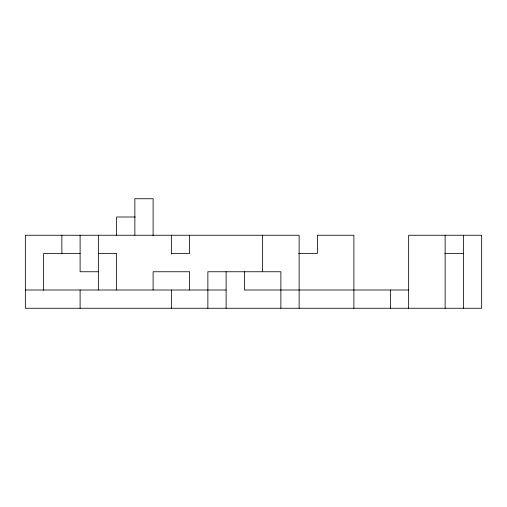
<?xml version="1.0" encoding="UTF-8"?>
<svg xmlns="http://www.w3.org/2000/svg" width="507" height="507" viewBox="0 0 507 507"><rect width="100%" height="100%" fill="white"/><g stroke="black" fill="none" stroke-linecap="round" stroke-linejoin="round"><path stroke-width="0.76" d="M135.249 216.996L116.61 216.996L116.61 235.248M80.106 253.5L43.602 253.5L43.602 290.264M98.358 253.5L116.61 253.5L116.61 290.004M171.366 253.5L189.618 253.5L189.618 235.248M298.61 253.5L317.382 253.5L317.382 235.248L353.886 235.248L353.886 308.256M444.759 253.5L463.398 253.5M98.358 271.752L80.106 271.752L80.106 235.248M25.35 290.004L226.122 290.004M408.642 290.004L244.374 290.004L244.374 271.752M463.398 235.248L463.398 308.256M445.146 235.248L445.146 308.256M408.642 308.256L408.642 235.248L481.65 235.248L481.65 308.256L25.35 308.256L25.35 235.248L299.13 235.248L299.13 308.256M390.39 290.004L390.39 308.256M280.878 308.256L280.878 271.752L207.87 271.752L207.87 308.256M262.626 235.248L262.626 271.752M226.122 271.752L226.122 308.256M189.618 290.004L189.618 271.752L153.114 271.752L153.114 290.004M171.366 235.248L171.366 254.089M171.366 290.004L171.366 308.256M153.114 235.875L153.114 198.744L134.862 198.744L134.862 235.248M98.358 235.248L98.358 290.004M80.106 290.004L80.106 308.256M61.854 235.248L61.854 253.887"/></g></svg>
